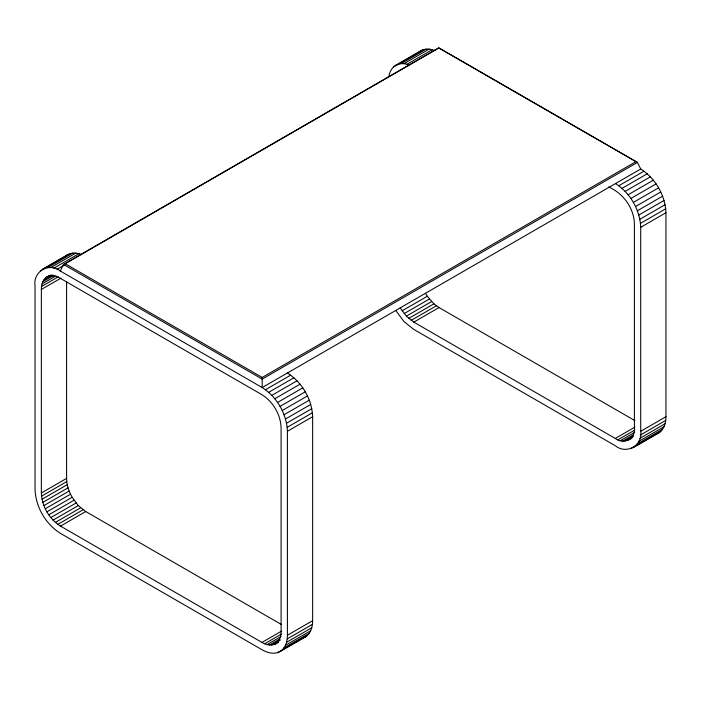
<?xml version="1.0" encoding="UTF-8"?>
<svg xmlns="http://www.w3.org/2000/svg" width="701" height="701" viewBox="0 0 701 701"><rect width="100%" height="100%" fill="white"/><g stroke="black" fill="none" stroke-linecap="round" stroke-linejoin="round"><path stroke-width="1.05" d="M278.35 642.239C273.627 646.156 266.906 645.63 261.964 642.423L60.496 526.109C49.272 519.108 41.806 506.183 41.359 492.961L41.359 289.46C41.166 284.036 43.444 278.087 48.781 275.905M280.014 651.597C285.57 648.259 287.41 641.362 287.41 635.264L287.41 431.281C286.718 413.87 276.904 396.871 262.174 387.565L60.286 271.007C49.166 262.078 32.877 271.48 35.05 285.579L35.05 489.561C35.742 506.972 45.556 523.971 60.286 533.268L262.174 649.827C267.458 652.876 274.345 654.743 280.014 651.597L305.25 637.025C310.806 633.686 312.646 626.79 312.646 620.692L312.646 416.709C311.954 399.298 302.14 382.299 287.41 373.002M395.75 310.455L403.934 321.496L413.59 329.295L615.478 445.854C626.598 454.783 642.887 445.38 640.714 431.281L640.714 227.299C640.022 209.897 630.208 192.889 615.478 183.592M633.318 447.624L658.554 433.052C664.11 429.713 665.95 422.817 665.95 416.709L665.95 212.727C665.258 195.325 655.444 178.326 640.714 169.02L637.428 162.448L438.826 47.791L63.572 264.435L60.286 271.007M388.731 77.084C389.37 72.431 391.605 67.743 395.75 65.263L420.986 50.691C425.2 48.351 430.379 48.755 434.725 50.525M400.218 307.87L406.352 316.151L413.8 322.127L615.268 438.449C623.724 445.345 636.158 438.169 634.405 427.4L634.405 223.899C633.976 207.917 623.136 193.301 608.652 186.93M65.5 256.286C69.776 252.316 76.295 252.342 81.421 254.507M418.804 52.303L420.986 50.691M275.546 643.851C279.787 641.31 281.11 636.017 281.101 631.382L281.101 427.873C280.654 414.659 273.188 401.734 261.964 394.733L60.496 278.411C56.474 276.08 51.243 274.59 46.914 276.983M42.446 269.245L67.682 254.673M40.264 270.849L70.161 253.596M393.568 66.875L423.465 49.613M47.668 267.633L72.904 253.061M395.75 65.263L400.972 63.651L426.208 49.079M50.63 267.651L75.866 253.079M400.972 63.651L403.934 63.677L429.17 49.105M53.758 268.229L78.994 253.666M403.934 63.677L407.062 64.255L432.298 49.683M65.219 263.725L438.826 48.027L637.428 162.448L262.174 379.101L63.572 264.435L65.219 263.725L262.174 377.436L635.781 161.738M56.991 269.359L64.466 265.039M45.285 278.192L50.893 274.95M43.909 279.769L52.321 274.915M42.814 281.706L54.03 275.23M42.016 283.949L56.036 275.852M41.534 286.472L58.358 276.764M41.359 289.46L60.987 278.131M41.359 492.961L66.595 478.397L66.595 281.451M41.534 496.159L66.77 481.587L66.595 478.397M42.016 499.235L67.252 484.663L66.77 481.587M42.814 502.398L68.05 487.835L67.252 484.663M43.909 505.596L69.145 491.024L68.05 487.835M45.285 508.76L70.521 494.196L69.145 491.024M46.914 511.853L72.15 497.281L78.284 505.561L85.732 511.537L281.53 624.582M640.714 169.02L262.174 387.565L262.174 377.436M48.772 514.806L74.008 500.242M402.076 310.832L427.312 296.26L433.928 303.848L439.036 307.555L634.834 420.6M265.469 389.721L290.705 375.149M618.773 185.739L644.009 171.175M50.831 517.583L76.067 503.011M404.135 313.61L429.371 299.038M268.702 392.332L293.938 377.76M622.006 188.359L647.242 173.787M53.048 520.133L78.284 505.561M406.352 316.151L431.588 301.579M271.83 395.364L297.066 380.792M625.134 191.382L650.37 176.818M55.388 522.403L80.624 507.831M408.692 318.42L433.928 303.848M274.792 398.755L300.028 384.192M628.096 194.782L653.332 180.21M57.815 524.357L83.051 509.785M411.119 320.383L436.355 305.811M60.496 526.109L85.732 511.537M413.8 322.127L439.036 307.555M277.535 402.462L302.771 387.89M630.839 198.479L656.075 183.916M280.014 406.405L305.25 391.833M633.318 202.431L658.554 187.859M282.196 410.532L307.432 395.96M635.5 206.55L660.736 191.978M284.028 414.755L309.264 400.183M637.332 210.782L662.568 196.21M285.491 419.014L310.727 404.451M638.795 215.041L664.031 200.468M286.551 423.238L311.787 408.674M639.855 219.264L665.091 204.692M287.191 427.347L312.427 412.784M640.495 223.374L665.731 208.802M287.41 431.281L312.646 416.709M640.714 227.299L665.95 212.727M261.964 642.423L281.592 631.093M615.268 438.449L634.896 427.119M264.645 643.772L281.469 634.054M617.949 439.79L634.773 430.072M267.072 644.613L281.092 636.517M620.376 440.631L634.396 432.535M269.412 645.043L279.69 639.11M622.716 441.069L632.994 435.128M287.41 635.264L312.646 620.692M640.714 431.281L665.95 416.709M271.629 645.06L280.426 639.987M624.933 441.087L633.73 436.013M273.688 644.666L278.358 641.967M626.992 440.684L632.355 437.59M628.85 439.877L631.654 438.256M287.191 638.935L312.427 624.372M640.495 434.962L665.731 420.39M286.551 642.309L311.787 627.737M639.855 438.327L665.091 423.755M285.491 645.306L310.727 630.734M638.795 441.323L664.031 426.751M284.028 647.882L309.264 633.31M637.332 443.899L662.568 429.327M277.535 652.675L307.432 635.421M630.839 448.701L660.736 431.439M656.075 434.129L658.554 433.052M302.771 638.112L305.25 637.025M407.062 64.255L409.489 65.097M425.454 293.307L427.312 296.26M70.521 494.196L72.15 497.281"/></g></svg>
